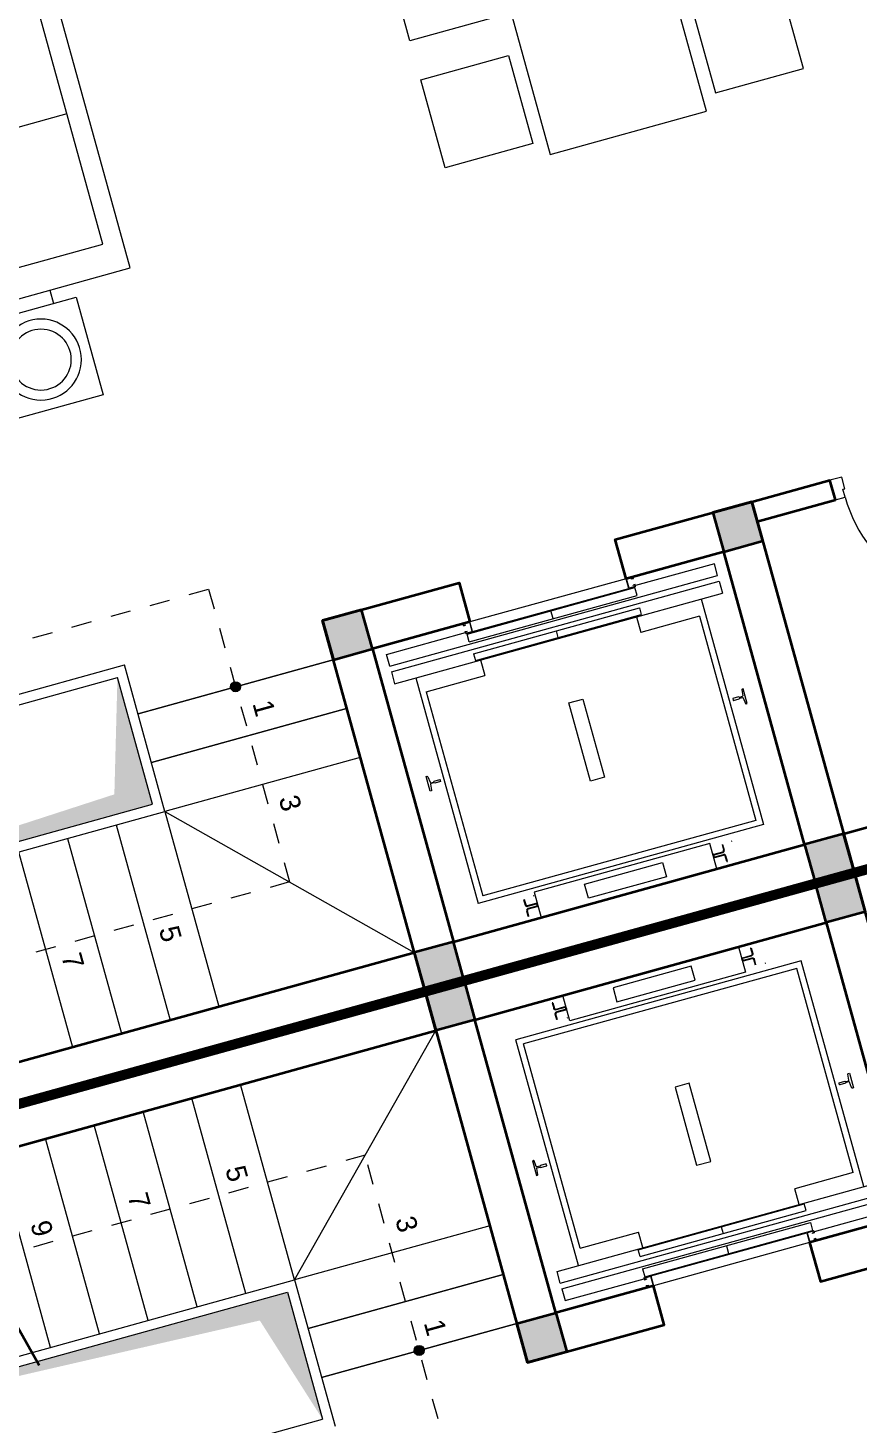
# Model space of a CAD drawing. Header units: metres. Extents: x 568336 to 569219, y 2065964 to 2066430.
# Drawn here: x 568461.84 to 568465.94, y 2066308.08 to 2066314.98 of the extents above; entities that cross this region are included whole.
import ezdxf

# ---------------------------------------------------------------- set-up
doc = ezdxf.new("R2010")
doc.units = ezdxf.units.M
for name, pattern in [('$AUDIT_BAD_LTYPE2', [0]), ('HIDDEN', [0.375, 0.25, -0.125]), ('HIDDEN2', [0.1875, 0.125, -0.0625])]:
    doc.linetypes.add(name, pattern=pattern)
doc.layers.get('0').update_dxf_attribs({"linetype": 'CONTINUOUS'})
doc.layers.add('-AREA', color=2, linetype='CONTINUOUS', plot=False)
for name, color, linetype, lineweight in [('-CONCRETE', 1, 'CONTINUOUS', 35), ('-DIM', 9, 'CONTINUOUS', 13), ('-DOOR', 137, 'CONTINUOUS', 9), ('-FURNITURE', 46, 'CONTINUOUS', 9), ('-HATCH', 8, 'CONTINUOUS', 5), ('-KH', 143, 'CONTINUOUS', 13), ('-LINE1', 7, 'CONTINUOUS', 18), ('-LINE2', 252, 'CONTINUOUS', 9), ('-TEXT', 7, 'CONTINUOUS', 15), ('-WALL', 4, 'CONTINUOUS', 35)]:
    doc.layers.add(name, color=color, linetype=linetype, lineweight=lineweight)
doc.layers.add('-RANH GIOI LO DAT', color=12, linetype='CONTINUOUS')
doc.styles.add('T1', font='', dxfattribs={"height": 200})
doc.styles.get('T1').set_extended_font_data('VNgeometric Light')

# ---------------------------------------------------------------- blocks, each defined once
blk = doc.blocks.new('X-5M-DH-2-CORE$0$A$C75E80C28')
at = {"layer": '-LINE2', "linetype": 'Continuous', "ltscale": 2}
for p, q in [((-510.0000099998433, -21.5000000000291), (-510.0000099998579, -50.60000000000582)), ((-506.8000099998899, -21.5000000000291), (-510.0000099998433, -21.5000000000291)), ((-506.8000099998899, -21.5000000000291), (-506.8000099999044, -50.60000000000582)), ((-456.2000100000296, -56.79999999998836), (-500.6000099999364, -56.80000000001746)), ((-456.2000100000441, -60), (-500.600009999951, -60.0000000000291)), ((-453.2000100000441, -63), (-453.2000100000296, -67)), ((-450.0000099998579, -63), (-450.0000099998433, -67)), ((450.0000100000616, -63), (450.0000100000761, -67)), ((453.200010000015, -63), (453.2000100000296, -67)), ((456.2000100000296, -56.79999999998836), (500.6000100000529, -56.79999999998836)), ((456.200010000015, -60), (500.6000100000383, -60)), ((506.8000100001227, -21.5), (510.0000100000761, -21.5)), ((506.8000100001227, -21.5), (506.8000100001082, -50.59999999997672)), ((510.0000100000761, -21.5), (510.0000100000616, -50.59999999997672)), ((-556.8000102631631, -112.4999999912397), (-560.0000102631166, -112.4999999912397)), ((-510.0000099998579, -108.5000000000291), (-510.0000099998433, -79.39999999999418)), ((-506.8000099999044, -108.5000000000291), (-506.8000099998899, -79.39999999999418)), ((-456.2000100000296, -70), (-500.6000099999364, -70.0000000000291)), ((-456.2000100000296, -73.19999999995343), (-500.6000099999364, -73.19999999998254)), ((456.2000100000296, -70), (500.6000100000529, -70)), ((456.2000100000296, -73.19999999995343), (500.6000100000529, -73.19999999995343)), ((456.800009736864, -112.4999999912397), (460.0000097368174, -112.4999999912397)), ((506.8000100001227, -108.5), (506.8000100001227, -79.39999999996508)), ((510.0000100000761, -108.5), (510.0000100000761, -79.39999999996508)), ((-731.0000002632733, -148.9999999649008), (730.9999997367267, -148.9999999649299)), ((-731.0000002698944, -1304.999999934109), (-731.0000002632733, -148.9999999649008)), ((-700.0000002632733, -178.9999999649008), (699.9999997367267, -178.9999999649299)), ((-700.0000002699089, -1224.999999934109), (-700.0000002632733, -178.9999999649008)), ((699.9999997300911, -1224.999999934109), (699.9999997367267, -178.9999999649299)), ((730.9999997301056, -1304.999999934109), (730.9999997367267, -148.9999999649299)), ((-700.0000002699089, -1224.999999934109), (-400.0000002699089, -1224.999999934138)), ((-400.0000002698944, -1304.999999934138), (-400.0000002699089, -1224.999999934138)), ((699.9999997300911, -1224.999999934109), (399.9999997300911, -1224.999999934109)), ((399.9999997301056, -1304.999999934109), (399.9999997300911, -1224.999999934109)), ((839.9999997301056, -1304.999999934109), (-840.0000002698944, -1304.999999934109)), ((-840.0000002698944, -1364.999999934109), (-840.0000002698944, -1304.999999934109)), ((424.9999997301056, -1308.999999934109), (-425.0000002698944, -1308.999999934109)), ((-425.0000002699089, -1342.999999934109), (-425.0000002698944, -1308.999999934109)), ((-2.6989437174052e-07, -1308.999999934109), (-2.699089236557484e-07, -1342.999999934109)), ((424.9999997300911, -1342.999999934109), (424.9999997301056, -1308.999999934109)), ((839.9999997301056, -1364.999999934109), (839.9999997301056, -1304.999999934109)), ((839.9999997301056, -1364.999999934109), (-840.0000002698944, -1364.999999934109)), ((424.9999997300911, -1342.999999934109), (-425.0000002699089, -1342.999999934109)), ((839.9999997301056, -1394.999999934109), (-840.0000002698944, -1394.999999934109)), ((-840.0000002698944, -1394.999999934109), (-840.0000002698944, -1454.999999934109)), ((429.9999997300911, -1405.999999934138), (-430.0000002699089, -1405.999999934109)), ((-430.0000002699089, -1405.999999934109), (-430.0000002698944, -1445.999999934109)), ((429.9999997301056, -1445.999999934138), (-430.0000002698944, -1445.999999934109)), ((-2.699089236557484e-07, -1405.999999934109), (-2.6989437174052e-07, -1445.999999934109)), ((429.9999997300911, -1405.999999934138), (429.9999997301056, -1445.999999934138)), ((839.9999997301056, -1394.999999934109), (839.9999997301056, -1454.999999934109)), ((-840.0000002698944, -1454.999999934109), (-435.0000002698944, -1454.999999934109)), ((-435.0000002698944, -1449.999999934109), (-435.0000002699089, -1459.999999934109)), ((-435.0000002698944, -1449.999999934109), (-400.0000002698944, -1449.999999934138)), ((-435.0000002699089, -1459.999999934109), (-425.0000002699089, -1459.999999934109)), ((-435.0000002698653, -1489.999999934109), (-435.0000002698653, -1499.999999934109)), ((-435.0000002698653, -1489.999999934109), (-425.0000002698653, -1489.999999934109)), ((-435.0000002698653, -1499.999999934109), (-400.0000002698653, -1499.999999934138)), ((-433.4000002698012, -1451.599999934086), (-433.4000002698012, -1458.399999934074)), ((-433.4000002698012, -1451.599999934086), (-401.6000002697547, -1451.599999934086)), ((-433.4000002698012, -1458.399999934074), (-425.0000002698944, -1458.399999934074)), ((-433.4000002697721, -1491.599999934086), (-433.4000002697721, -1498.399999934074)), ((-433.4000002697721, -1491.599999934086), (-425.0000002698653, -1491.599999934086)), ((-433.4000002697721, -1498.399999934074), (-401.6000002697256, -1498.399999934074)), ((-425.0000002698944, -1458.399999934074), (-425.0000002699089, -1459.999999934109)), ((-425.0000002698653, -1489.999999934109), (-425.0000002698653, -1491.599999934086)), ((-401.6000002697547, -1451.599999934086), (-401.6000002697256, -1498.399999934074)), ((399.9999997301056, -1449.999999934109), (-400.0000002698944, -1449.999999934138)), ((-400.0000002698944, -1449.999999934138), (-400.0000002698653, -1499.999999934138)), ((399.9999997301056, -1449.999999934109), (399.9999997301347, -1499.999999934109)), ((434.9999997301056, -1449.999999934109), (399.9999997301056, -1449.999999934109)), ((434.9999997301347, -1499.999999934109), (399.9999997301347, -1499.999999934109)), ((401.5999997301988, -1451.599999934086), (401.5999997302279, -1498.399999934074)), ((433.3999997302453, -1451.599999934086), (401.5999997301988, -1451.599999934086)), ((433.3999997302744, -1498.399999934074), (401.5999997302279, -1498.399999934074)), ((433.3999997302453, -1458.399999934074), (424.9999997301056, -1458.399999934074)), ((424.9999997301056, -1458.399999934074), (424.9999997301056, -1459.999999934109)), ((434.9999997301056, -1459.999999934109), (424.9999997301056, -1459.999999934109)), ((424.9999997301347, -1489.999999934109), (424.9999997301347, -1491.599999934086)), ((434.9999997301347, -1489.999999934109), (424.9999997301347, -1489.999999934109)), ((433.3999997302744, -1491.599999934086), (424.9999997301347, -1491.599999934086)), ((433.3999997302453, -1451.599999934086), (433.3999997302453, -1458.399999934074)), ((433.3999997302744, -1491.599999934086), (433.3999997302744, -1498.399999934074)), ((434.9999997301056, -1449.999999934109), (434.9999997301056, -1459.999999934109)), ((839.9999997301056, -1454.999999934109), (434.9999997301056, -1454.999999934109)), ((434.9999997301347, -1489.999999934109), (434.9999997301347, -1499.999999934109))]:
    blk.add_line(p, q, dxfattribs=at)
for points in [[(-450.0000000000146, 0), (-450, -130), (450, -130), (449.9999999999854, 0)], [(-200, -29), (200.0000000001164, -29), (200.0000000001164, -101), (-200, -101)], [(-36.0000002632587, -583.9999999649008), (35.9999997367413, -583.9999999649008), (35.99999973675585, -983.9999999649008), (-36.00000026324415, -983.9999999649008)]]:
    blk.add_lwpolyline(points, close=True, dxfattribs=at)
for points in [[(-780.0000002632587, -788.9999999649008), (-751.0000002632587, -788.9999999649299, 0.414213562373095), (-750.0000002632733, -787.9999999649008), (-750.0000002632587, -783.9999999649008), (-750.0000002632587, -779.9999999649008, 0.414213562373095), (-751.0000002632733, -778.9999999649299), (-780.0000002632733, -778.9999999649881, -0.2569775838576673), (-784.1207396915852, -781.9399999648449), (-797.9000002631656, -781.939999964874, -0.414213562373095), (-800.9000002631656, -778.939999964874), (-804.0000002632587, -749.4999999649008, 0.414213562373095), (-807.0000002632587, -746.4999999649008), (-812.0000002632587, -746.4999999649008), (-812.0000002632587, -783.9999999649008), (-812.0000002632587, -821.4999999649008), (-807.0000002632587, -821.4999999649008, 0.414213562373095), (-804.0000002632587, -818.4999999649008), (-800.9000002631656, -789.0599999648693, -0.414213562373095), (-797.9000002631656, -786.0599999648693), (-784.1207396915852, -786.0599999648402, -0.2569775838576673), (-780.0000002632587, -788.9999999647553)], [(779.9999997367413, -788.9999999649299), (750.9999997367413, -788.9999999649008, -0.414213562373095), (749.9999997367267, -787.9999999649299), (749.9999997367413, -783.9999999649299), (749.9999997367413, -779.9999999649299, -0.414213562373095), (750.9999997367267, -778.9999999649008), (779.9999997368432, -778.9999999650172, 0.2569775838576673), (784.1207391653006, -781.939999964874), (797.899999736881, -781.9399999648449, 0.414213562373095), (800.899999736881, -778.9399999648449), (803.9999997367413, -749.4999999649008, -0.414213562373095), (806.9999997367413, -746.4999999649008), (811.9999997367413, -746.4999999649008), (811.9999997367413, -783.9999999649008), (811.9999997367413, -821.4999999649008), (806.9999997367413, -821.4999999649008, -0.414213562373095), (803.9999997367413, -818.4999999649008), (800.899999736881, -789.0599999648402, 0.414213562373095), (797.899999736881, -786.0599999648402), (784.1207391653006, -786.0599999648693, 0.2569775838576672), (779.9999997368577, -788.9999999647844)]]:
    blk.add_lwpolyline(points, format="xyb", dxfattribs=at)
for centre, radius, start, end in [((-500.600009999951, -50.60000000000582), 9.400000000001475, 180, 270), ((-500.600009999951, -50.60000000000582), 6.200000000004374, 180, 270), ((-456.2000100000441, -63), 6.19999999999713, 0, 90), ((-456.2000100000441, -63), 3.000000000000045, 0, 90), ((-456.2000100000296, -67), 6.20000000000076, 270, 0), ((-456.2000100000296, -67), 2.999999999999834, 270, 0), ((456.200010000015, -63), 6.19999999999713, 90, 180), ((456.2000100000296, -67), 6.20000000000076, 180, 270), ((456.200010000015, -63), 3.000000000000045, 90, 180), ((456.2000100000296, -67), 2.999999999999834, 180, 270), ((500.6000100000383, -50.59999999997672), 6.200000000004374, 270, 0), ((500.6000100000383, -50.59999999997672), 9.400000000001475, 270, 0), ((-500.6000099999364, -79.39999999999418), 9.399999999997844, 90, 180), ((-500.6000099999364, -79.39999999999418), 6.19999999999734, 90, 180), ((500.6000100000529, -79.39999999996508), 9.399999999997844, 0, 90), ((500.6000100000529, -79.39999999996508), 6.19999999999734, 0, 90)]:
    blk.add_arc(centre, radius, start, end, dxfattribs=at)
blk = doc.blocks.new('A$C5C575821')
at = {"layer": '-CONCRETE'}
h = blk.add_hatch(color=256, dxfattribs=at)
h.dxf.hatch_style = 1
h.paths.add_polyline_path([(-0.00237559899687767, 200.0000000000146), (-0.00237559899687767, 1.455191522836685e-11), (199.9976244010031, 1.455191522836685e-11), (199.9976244010031, 200.0000000000146)])
blk.add_lwpolyline([(-0.00237559899687767, 1.455191522836685e-11), (199.9976244010031, 1.455191522836685e-11), (199.9976244010031, 200.0000000000146), (-0.00237559899687767, 200.0000000000146)], close=True, dxfattribs=at)
blk = doc.blocks.new('A$C3F71457E')
at = {"layer": '-CONCRETE'}
blk.add_lwpolyline([(-8.760252967476845e-09, -100.0000002632005), (0, 400), (-1500, 400.0000000000582), (-1500.00000001755, -1399.999999999942), (-1.754960976541042e-08, -1400), (-7.895869202911854e-08, -900.0000002632005), (199.9999999912397, -900.0000002982852), (199.9999999824504, -1600), (-1700.00000001755, -1600), (-1700, 600), (200, 600), (199.9999999912397, -100.0000002982852), (6.140908226370811e-08, -100.0000002632005)], dxfattribs=at)
at = {"layer": '-LINE1'}
blk.add_line((-7.895869202911854e-08, -900.0000002632005), (-8.760252967476845e-09, -100.0000002632005), dxfattribs=at)
at = {"layer": '-WALL'}
for p in [(-1699.997624401003, 399.9999999999854), (0.00237559899687767, 399.9999999999854), (-1699.997624401081, -1599.999999999959), (0.002375601565972829, -1600.000000021305)]:
    blk.add_blockref('A$C5C575821', p, dxfattribs=at)
at = {"color": 2, "rotation": 90}
blk.add_blockref('X-5M-DH-2-CORE$0$A$C75E80C28', (-1500.00000000876, -499.9999999999418), dxfattribs=at)
blk = doc.blocks.new('M37-T2')
at = {"layer": '-HATCH', "true_color": 0x8c8896}
h = blk.add_hatch(color=252, dxfattribs=at)
h.dxf.hatch_style = 1
edge = h.paths.add_edge_path()
edge.add_arc((197422.6790161577, -1358475.662222346), 24.62566289535607, 0, 360)
h = blk.add_hatch(color=252, dxfattribs=at)
h.dxf.hatch_style = 1
h.paths.add_polyline_path([(197622.5367575331, -1359026.150651369), (196972.9635334066, -1359026.150651369), (196972.9635334063, -1361426.150651369), (197070.5045588773, -1359194.69994106)])
at = {"layer": '-AREA'}
blk.add_lwpolyline([(195722.9812796899, -1369247.808539978), (198513.8138497105, -1369247.808539949), (198513.8138496951, -1368047.808539949), (200731.6048980533, -1368047.80853992), (202722.9836546984, -1366204.586641648), (202723.2646447622, -1363275.102546204), (203722.5042177856, -1363275.261674802), (203722.984976209, -1357775.173793315), (202722.9836546984, -1357775.173793315), (202722.9836546984, -1352275.173793324), (195722.9812796899, -1352275.173793324)], close=True, dxfattribs=at)
at = {"layer": '-KH', "linetype": 'HIDDEN2', "ltscale": 5}
blk.add_lwpolyline([(196422.9635334056, -1360402.198588384), (196422.9635334056, -1361975.662222346), (198172.5367575333, -1361975.662222346), (198172.5367575333, -1358475.662222346), (196422.9635334056, -1358475.662222346), (196422.9635334056, -1360350.659707058)], dxfattribs=at)
at = {"layer": '-KH'}
blk.add_circle((197422.6790161577, -1358475.662222346), 24.62566289535607, dxfattribs=at)
at = {"layer": '-LINE1', "lineweight": 18}
for p, q in [((196922.9635334066, -1358975.662222346), (195922.9836552994, -1357975.173793324)), ((196922.9635334066, -1358975.662222346), (195922.9341836497, -1358975.662222346)), ((196922.9635334063, -1359225.662222346), (195922.9341836494, -1359225.662222346)), ((196922.9635334068, -1359475.662222346), (195922.9341836499, -1359475.662222346)), ((196922.9635334068, -1359725.662222346), (195922.9341836499, -1359725.662222346)), ((196922.9635334068, -1359975.662222346), (195922.9341836499, -1359975.662222346)), ((196922.9635334068, -1360225.662222346), (195922.9341836499, -1360225.662222346))]:
    blk.add_line(p, q, dxfattribs=at)
at = {"layer": '-LINE1'}
for p, q in [((196922.9635334066, -1357975.662222346), (196922.9635334066, -1358975.662222346)), ((197172.8212747821, -1358975.662222346), (197172.8212747821, -1357975.662222346)), ((197172.8212747821, -1357975.662222346), (197172.8212747821, -1358975.662222346)), ((197422.6790161577, -1358975.662222346), (197422.6790161577, -1357975.662222346)), ((197422.6790161577, -1357975.662222346), (197422.6790161577, -1358975.662222346)), ((196922.9635334057, -1361475.662222346), (196922.9635334066, -1358975.662222346)), ((196922.9635334066, -1358975.662222346), (197672.5367575331, -1358975.662222346)), ((196972.9635334063, -1361425.662222345), (196972.9635334066, -1359025.662222346)), ((196972.9635334066, -1359025.662222346), (197622.5367575331, -1359025.662222346)), ((197622.5367575323, -1361425.662222345), (197622.5367575331, -1359025.662222346))]:
    blk.add_line(p, q, dxfattribs=at)
at = {"layer": '-RANH GIOI LO DAT', "linetype": 'HIDDEN', "ltscale": 10, "const_width": 50}
blk.add_lwpolyline([(195722.9836552938, -1350275.173794278), (195722.9836552938, -1370482.229244717), (201723.0986624559, -1370441.53254939), (206722.9836548318, -1365407.620066651), (206722.9836552938, -1350275.173794278)], close=True, dxfattribs=at)
at = {"layer": '-WALL'}
for p, q in [((195722.9836552938, -1352275.173793324), (195722.9812796899, -1369247.808539978)), ((195922.9836552994, -1362475.662222171), (195922.9836552994, -1357975.173793324))]:
    blk.add_line(p, q, dxfattribs=at)
blk.add_lwpolyline([(196994.7758601631, -1360304.499399146), (196462.3224917066, -1360437.60883453), (196462.3224917066, -1360538.874537759), (196368.9715412355, -1360367.219487538), (196368.9715412355, -1360460.945887211), (195888.6295777301, -1360581.027853712)], dxfattribs=at)
at = {"layer": '-WALL', "xscale": -1, "rotation": 180}
blk.add_blockref('A$C3F71457E', (197423.0601819651, -1357375.173793324), dxfattribs=at)
at = {"layer": '-WALL', "xscale": -1}
blk.add_blockref('A$C5C575821', (195922.9789040911, -1357975.173793315), dxfattribs=at)
at = {"layer": '-TEXT', "style": 'T1'}
for s, p in [('3', (196768.0719130907, -1358418.031451542)), ('1', (197297.279896193, -1358418.031451535)), ('5', (196303.8913242005, -1359160.554686483)), ('7', (196303.8913242005, -1359660.554686483)), ('9', (196308.6532289624, -1360160.554686482))]:
    blk.add_text(s, height=100, rotation=1.005123984043621e-08, dxfattribs=at).set_placement(p)
blk = doc.blocks.new('*U18')
at = {"linetype": '$AUDIT_BAD_LTYPE2'}
for p, q in [((70, 100), (69.99999999999999, 599.9999999999982)), ((89.99999999999999, 599.9999999999982), (90, 100))]:
    blk.add_line(p, q, dxfattribs=at)
for points in [[(49.99999999999999, 599.9999999999982), (89.99999999999999, 599.9999999999982), (89.99999999999999, 699.9999999999982), (49.99999999999999, 699.9999999999982), (49.99999999999999, 599.9999999999982)], [(49.99999999999999, 602.9059272893337), (50, 100)], [(50, 100), (90, 100), (90, 0), (50, 0), (50, 100)]]:
    blk.add_lwpolyline(points)
for points in [[(118.2698876160139, 494.5156181119073), (118.2698876160139, 664.1349438079906), (89.99999999999999, 664.1349438079906), (89.99999999999999, 635.8650561920058), (112.6159100928053, 635.8650561920058), (112.6159100928053, 494.5156181119073)], [(0, 0), (50, 0), (50, -40), (60, -40), (60, -100.0001724930698), (0, -100.0001724930698)], [(799.9999999999982, 7.105427357601134e-15), (749.9999999999982, 7.105427357601134e-15), (749.9999999999982, -40), (739.9999999999982, -40), (739.9999999999982, -100.0001724930698), (799.9999999999982, -100.0001724930698)]]:
    blk.add_lwpolyline(points, close=True)
at = {"linetype": '$AUDIT_BAD_LTYPE2', "ltscale": 0.3}
blk.add_arc((50, 0), 699.9999999999982, 0, 90, dxfattribs=at)
blk = doc.blocks.new('ghe11asdsdsdsd')
at = {"layer": '-FURNITURE', "ltscale": 5}
for p, q in [((-454.1512245237245, 641.9073886275291), (-454.093361600535, -60.42008052262099)), ((446.9845405295782, 642.5119281820953), (445.2090906954836, -59.49456913078757)), ((339.4434767446655, 74.7769195077999), (-347.9447826922697, 73.86721415390639)), ((445.2090906954836, -59.49456913078757), (-454.093361600535, -60.42008052262099))]:
    blk.add_line(p, q, dxfattribs=at)
for centre, radius, start, end in [((13.76703277978231, -3057.035900902003), 3815.794779152998, 85.15051378916075, 95.37323135559144), ((322.4963123202615, 643.5363927781655), 102.5030657496747, 359.5521671507362, 82.23330821456577), ((-329.6609394550032, 640.4347183164282), 102.5030657496747, 97.790878171796, 180.4720192216976), ((-556.8192392717756, 172.0380743239075), 480.9551723817158, 73.62802494144414, 77.67439557183955), ((-435.3449582978792, 585.5188594441861), 49.99999999999999, 17.29045382422632, 73.62802494144414), ((-752.7215750947944, 311.3200961878028), 469.2846926992153, 329.6029749418909, 39.82713105222346), ((-1717.077797784907, 235.4868877488407), 1378.639231958857, 353.2676599931669, 15.34770349738529), ((744.7327549548354, 311.2790322922665), 469.2468948897888, 140.0381535895592, 210.2652298418676), ((1708.833027020766, 233.2264510887835), 1378.526022415482, 164.5192846221356, 186.6002375866197), ((428.017340289487, 586.1773279104382), 49.99999999999999, 106.2083736517696, 162.5459446768903), ((548.310481298744, 172.35137315467), 480.9551723817158, 102.1620030057203, 106.2083736517696), ((-1.445652381749824, -1576.057105405802), 1730.279692069412, 79.6029490361376, 100.5814174655623)]:
    blk.add_arc(centre, radius, start, end, dxfattribs=at)
blk = doc.blocks.new('GHE600')
at = {"layer": '-FURNITURE'}
for p, q in [((269949.5421851056, 8709.741290517763), (270649.5421851056, 8709.74129051782)), ((269949.5421851289, 8043.074623851076), (270649.5421851289, 8043.074623851135))]:
    blk.add_line(p, q, dxfattribs=at)
for points in [[(270145.5337149384, 9594.84705863762), (270145.5337150262, 10094.84705863762), (270645.5337150262, 10094.84705854984), (270645.5337149384, 9594.847058549843)], [(269849.5421851288, 9526.40795718442), (270649.5421851288, 9526.407957184478), (270649.5421851639, 7226.407957184478), (269849.5421851639, 7226.40795718442)], [(269949.5421851288, 9376.40795718442), (270649.5421851288, 9376.407957184478), (270649.5421851639, 7376.407957184478), (269949.5421851639, 7376.40795718442)], [(270145.5337145109, 7157.96885590817), (270145.5337144231, 6657.96885590817), (270645.5337144231, 6657.968855820392), (270645.5337145109, 7157.968855820392)]]:
    blk.add_lwpolyline(points, close=True, dxfattribs=at)
at = {"layer": '-FURNITURE', "elevation": -1.348764000838661e-08}
for points in [[(271286.9253059005, 9830.321753277356), (270645.53371498, 9832.18215255058)], [(272037.8126997925, 6909.345592938189), (272633.6221192031, 6907.537773812626), (272633.6585346201, 9823.095600669185), (272037.874818299, 9826.334833337169)], [(270262.0588059474, 9594.847058617102), (270262.0583521723, 9526.40795718442)], [(270262.0260181179, 7226.40795718439), (270262.0255643428, 7157.968855887651)], [(270645.5337144685, 6916.624135324557), (271286.6504318018, 6913.272511655086)]]:
    blk.add_lwpolyline(points, dxfattribs=at)
at = {"layer": '-FURNITURE'}
for centre, radius in [((270395.5337149822, 9844.847058593674), 200), ((270395.5337149822, 9844.847058593674), 150), ((270395.5337144671, 6907.968855864223), 200), ((270395.5337144671, 6907.968855864223), 150)]:
    blk.add_circle(centre, radius, dxfattribs=at)
at = {"layer": '-FURNITURE', "extrusion": (0, 0, -1)}
blk.add_ellipse((271661.9002663364, 8365.294462872116), major_axis=(3.669220623812561e-13, 749.5763598198391), ratio=0.5899940615450746, dxfattribs=at)
at = {"layer": '-FURNITURE', "zscale": 0.83397927038413}
for p, xscale, yscale, rotation in [((271659.4476334748, 10145.29901697894, -5.948631914765009e-09), 0.83397927038413, 0.83397927038413, 179.9447021404027), ((271659.4476334748, 6607.516897389956, -5.948631914765009e-09), -0.8339792703841301, 0.8339792703841301, 0.05529785959737722)]:
    blk.add_blockref('ghe11asdsdsdsd', p, dxfattribs=dict(at, xscale=xscale, yscale=yscale, rotation=rotation))
blk = doc.blocks.new('A$C2896516a')
for points in [[(75, 1385.934425984509), (525, 1385.934425905347), (525.0000000782311, 1835.934425905347), (75.0000000782311, 1835.934425984509), (75, 1385.934425984509)], [(725, 1385.934425870422), (1175, 1385.934425792191), (1175.000000078231, 1835.934425792191), (725.0000000782311, 1835.934425870422), (725, 1385.934425870422)], [(1375, 1385.934425753978), (1825, 1385.934425675747), (1825.000000078231, 1835.934425675747), (1375.000000078231, 1835.934425753978), (1375, 1385.934425753978)], [(75, 450), (525, 450.0000000791624), (525.0000000782311, 7.916241884231567e-08), (75.0000000782311, 0), (75, 450)], [(725, 450.000000114087), (1175, 450.0000001923181), (1175.000000078231, 1.923181116580963e-07), (725.0000000782311, 1.140870153903961e-07), (725, 450.000000114087)], [(1375, 450.0000002305314), (1825, 450.0000003087625), (1825.000000078231, 3.087625373154879e-07), (1375.000000078231, 2.305314410477877e-07), (1375, 450.0000002305314)]]:
    blk.add_lwpolyline(points)
blk.add_lwpolyline([(0, 517.9672129922546), (1900, 517.9672129922546), (1900, 1317.967212992255), (0, 1317.967212992255)], close=True)
blk = doc.blocks.new('M38-T2')
at = {"layer": '-HATCH', "true_color": 0x8c8896}
h = blk.add_hatch(color=252, dxfattribs=at)
h.dxf.hatch_style = 1
edge = h.paths.add_edge_path()
edge.add_arc((203230.3966782693, -1425172.466318297), 24.62566289535607, 0, 360)
h = blk.add_hatch(color=252, dxfattribs=at)
h.dxf.hatch_style = 1
h.paths.add_polyline_path([(203030.3966782693, -1425722.466318297), (203680.1121610204, -1425722.466318297), (203680.1121610207, -1428122.466318297), (203582.5711355497, -1425891.015607988)])
at = {"layer": '-AREA'}
blk.add_lwpolyline([(204930.0069767354, -1435945.201767279), (202121.8044201497, -1435945.200355076), (202121.8119221884, -1434744.52213244), (197930.7486434749, -1434744.523915252), (197929.1923407231, -1429671.822971949), (196930.2090501255, -1429671.982059734), (196930.2090501255, -1424171.982059734), (197930.0106032764, -1424171.939304921), (197930.0106032764, -1418971.489460939), (204930.0155125508, -1418971.489461104)], close=True, dxfattribs=at)
at = {"layer": '-KH', "linetype": 'HIDDEN2', "ltscale": 5}
blk.add_lwpolyline([(204230.1121610214, -1427099.002684335), (204230.1121610214, -1428672.466318298), (202730.5389368938, -1428672.466318298), (202730.5389368938, -1425172.466318297), (204230.1121610214, -1425172.466318297), (204230.1121610214, -1427047.463803009)], dxfattribs=at)
at = {"layer": '-KH'}
blk.add_circle((203230.3966782693, -1425172.466318297), 24.62566289535607, dxfattribs=at)
at = {"layer": '-LINE1'}
for p, q in [((203230.3966782693, -1425672.466318297), (203230.3966782693, -1424672.466318297)), ((203230.3966782693, -1424672.466318297), (203230.3966782694, -1425672.466318297)), ((203480.2544196449, -1425672.466318297), (203480.2544196449, -1424672.466318297)), ((203480.2544196449, -1424672.466318297), (203480.2544196449, -1425672.466318297)), ((203730.1121610204, -1424672.466318297), (203730.1121610204, -1425672.466318297)), ((203730.1121610204, -1425672.466318297), (202980.3966782693, -1425672.466318297)), ((202980.3966782695, -1428172.466318297), (202980.3966782693, -1425672.466318297)), ((203730.112161021, -1427172.466318297), (203730.1121610204, -1425672.466318297)), ((203680.1121610204, -1425722.466318297), (203030.3966782693, -1425722.466318297)), ((203030.3966782702, -1428122.466318297), (203030.3966782693, -1425722.466318297)), ((203680.1121610207, -1428122.466318297), (203680.1121610204, -1425722.466318297))]:
    blk.add_line(p, q, dxfattribs=at)
at = {"layer": '-LINE1', "lineweight": 18}
for p, q in [((203730.1121610204, -1425672.466318297), (204730.0920391277, -1424671.977889276)), ((203730.1121610204, -1425672.466318297), (204730.1415107773, -1425672.466318297)), ((203730.1121610207, -1425922.466318297), (204730.1415107776, -1425922.466318297)), ((203730.1121610202, -1426172.466318297), (204730.1415107771, -1426172.466318297)), ((203730.1121610202, -1426422.466318297), (204730.1415107771, -1426422.466318297))]:
    blk.add_line(p, q, dxfattribs=at)
at = {"layer": '-RANH GIOI LO DAT', "linetype": 'HIDDEN', "ltscale": 10, "const_width": 50}
blk.add_lwpolyline([(195930.0155116593, -1416971.489460663), (195930.0155121212, -1437239.588784412), (204930.0155121212, -1437178.544911579), (204930.015512598, -1416971.48946114)], close=True, dxfattribs=at)
at = {"layer": '-WALL'}
for p, q in [((204930.0155124794, -1434778.489702751), (204930.0155124794, -1418971.489461018)), ((203130.0156849725, -1422071.489461465), (203030.0156849725, -1422071.489461462))]:
    blk.add_line(p, q, dxfattribs=at)
at = {"layer": '-WALL', "linetype": 'Continuous', "ltscale": 10}
for p, q in [((204730.0155124794, -1422471.489460254), (204730.0155124795, -1421171.489461461)), ((203030.0155124795, -1422471.489460254), (203030.0155124795, -1422071.489461465)), ((203130.0155124795, -1422471.489460254), (203130.0155124795, -1422071.489461465)), ((204730.0155124794, -1429171.977889101), (204730.0155124794, -1424671.489460254))]:
    blk.add_line(p, q, dxfattribs=at)
at = {"layer": '-DOOR', "rotation": 270}
blk.add_blockref('*U18', (203130.0156849725, -1421271.489461465), dxfattribs=at)
at = {"layer": '-FURNITURE'}
blk.add_blockref('A$C2896516a', (199211.4110915604, -1423492.300291572), dxfattribs=at)
at = {"layer": '-FURNITURE', "xscale": -1, "rotation": 89.99999998994852}
blk.add_blockref('GHE600', (208325.3543544428, -1155273.03525718), dxfattribs=at)
at = {"layer": '-WALL', "rotation": 180}
blk.add_blockref('A$C3F71457E', (203230.0155124619, -1424071.489460254), dxfattribs=at)
at = {"layer": '-WALL'}
blk.add_blockref('A$C5C575821', (204730.0178880782, -1424671.489460257), dxfattribs=at)
at = {"layer": '-TEXT', "style": 'T1'}
for s, p in [('1', (203331.9862744246, -1425114.835547483)), ('3', (203818.3371146696, -1425114.835547481)), ('5', (204282.5177035599, -1425857.358782422)), ('7', (204282.5177035599, -1426357.358782422))]:
    blk.add_text(s, height=100, rotation=359.9999999899949, dxfattribs=at).set_placement(p)

msp = doc.modelspace()

# ---------------------------------------------------------------- block references
at = {"layer": '-DIM', "xscale": 0.001, "yscale": 0.001, "zscale": 0.001, "rotation": 285.4590240793914}
msp.add_blockref('M37-T2', (569720.4724703566, 2066860.827743039), dxfattribs=at)

# ---------------------------------------------------------------- next in the draw order: block references
at = {"layer": '-DIM', "xscale": 0.001, "yscale": 0.001, "zscale": 0.001, "rotation": 285.4590240775414}
msp.add_blockref('M38-T2', (569782.3016752491, 2066887.479523119), dxfattribs=at)

doc.saveas('drawing.dxf')
